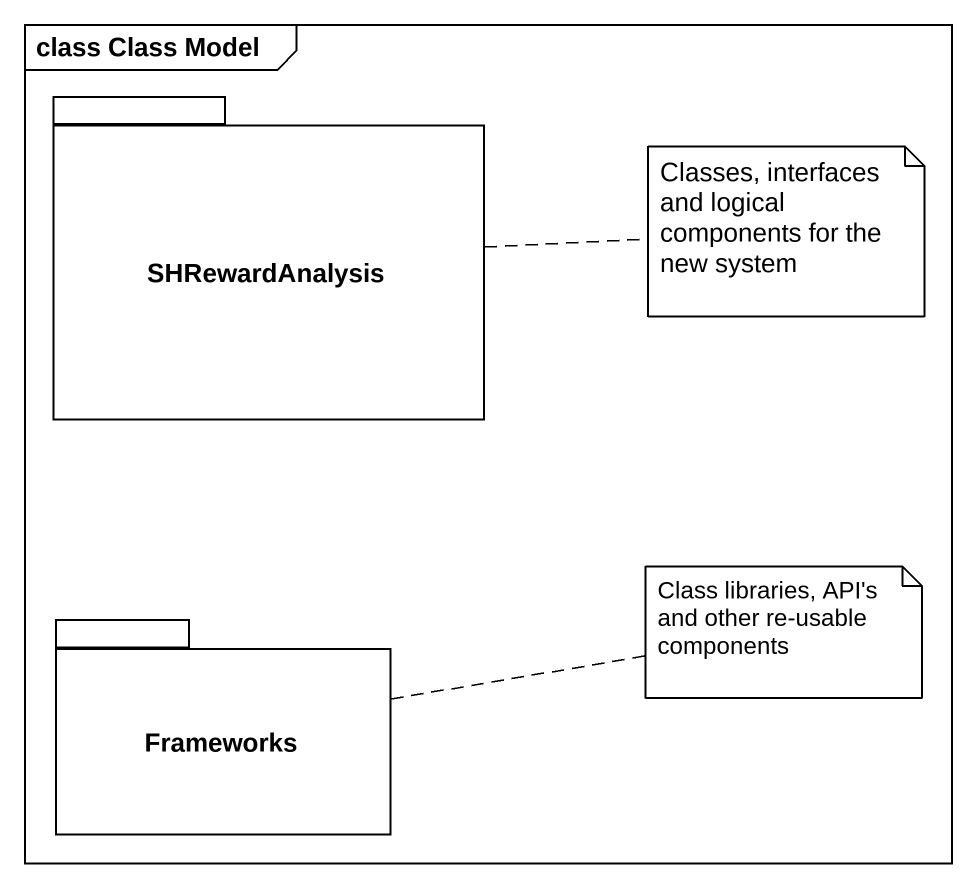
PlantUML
@startuml
mainframe class Class Model
package SHRewardAnalysis {
}
package Frameworks {
}
note right of SHRewardAnalysis : Classes, interfaces and logical components for the new system
note right of Frameworks : Class libraries, API's and other re-usable components
@enduml
